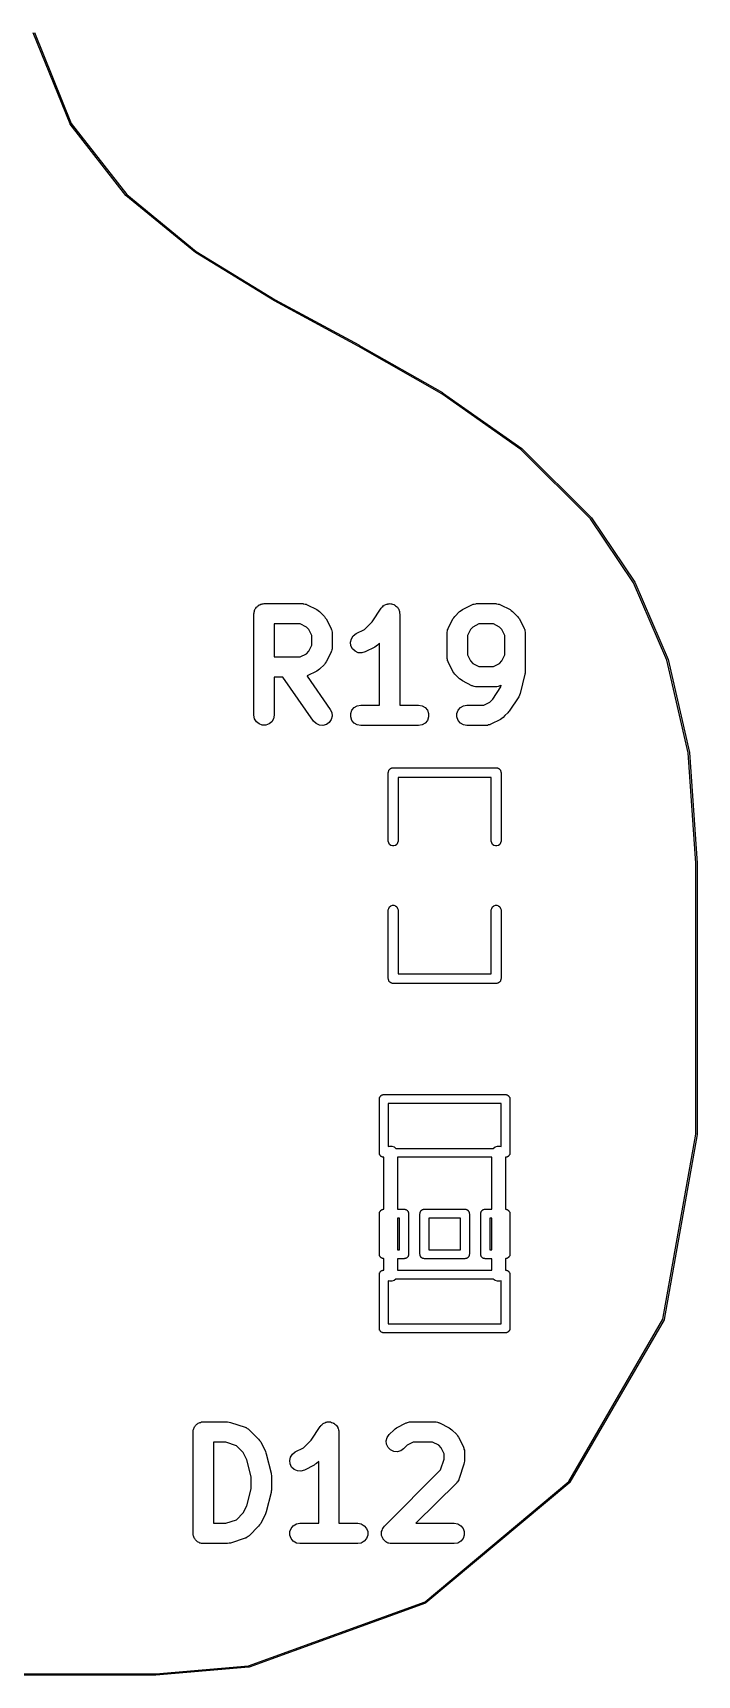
# Model space of a CAD drawing. Extents: x 69.6 to 139.6, y -158 to -61.
# Drawn here: x 127.68 to 132.59, y -158.04 to -145.89 of the extents above; entities that cross this region are included whole.
import ezdxf

# ---------------------------------------------------------------- set-up
doc = ezdxf.new("R2010")
doc.units = 0
doc.header["$MEASUREMENT"] = 0
doc.layers.add('BLACK', color=7, linetype='CONTINUOUS')

msp = doc.modelspace()

# ---------------------------------------------------------------- linework, layer by layer
at = {"layer": 'Black'}
for p, q in [((127.682, -145.894), (127.682, -145.893)), ((127.954, -146.567), (127.682, -145.894)), ((127.682, -145.894), (127.682, -145.894)), ((127.692, -145.891), (127.963, -146.563)), ((127.954, -146.568), (127.954, -146.567)), ((127.955, -146.568), (127.954, -146.568)), ((128.366, -147.095), (127.955, -146.568)), ((127.963, -146.563), (128.373, -147.089)), ((128.366, -147.096), (128.366, -147.095)), ((128.366, -147.095), (128.366, -147.095)), ((128.881, -147.518), (128.366, -147.096)), ((128.373, -147.089), (128.887, -147.51)), ((128.882, -147.518), (128.881, -147.518)), ((129.466, -147.876), (128.882, -147.518)), ((128.882, -147.518), (128.882, -147.518)), ((128.887, -147.51), (129.472, -147.867)), ((129.467, -147.876), (129.466, -147.876)), ((130.086, -148.21), (129.467, -147.876)), ((129.467, -147.876), (129.467, -147.876)), ((129.472, -147.867), (130.091, -148.201)), ((130.705, -148.563), (130.086, -148.21)), ((130.091, -148.201), (130.091, -148.202)), ((130.091, -148.202), (130.091, -148.202)), ((130.091, -148.202), (130.71, -148.554)), ((131.289, -148.974), (130.705, -148.563)), ((130.71, -148.554), (130.71, -148.554)), ((130.71, -148.554), (130.71, -148.555)), ((130.71, -148.555), (131.295, -148.966)), ((131.803, -149.486), (131.289, -148.974)), ((131.295, -148.966), (131.295, -148.967)), ((131.295, -148.967), (131.295, -148.967)), ((131.295, -148.967), (131.811, -149.479)), ((132.122, -149.96), (131.803, -149.486)), ((131.811, -149.479), (131.811, -149.48)), ((131.811, -149.48), (131.811, -149.48)), ((131.811, -149.48), (132.131, -149.955)), ((132.369, -150.531), (132.122, -149.96)), ((132.131, -149.955), (132.131, -149.955)), ((132.131, -149.955), (132.131, -149.956)), ((132.131, -149.956), (132.378, -150.527)), ((129.314, -150.189), (129.315, -150.183)), ((129.314, -150.939), (129.314, -150.189)), ((129.315, -150.176), (129.318, -150.17)), ((129.315, -150.183), (129.315, -150.176)), ((129.318, -150.17), (129.319, -150.164)), ((129.319, -150.164), (129.322, -150.158)), ((129.322, -150.158), (129.324, -150.152)), ((129.324, -150.152), (129.329, -150.147)), ((129.329, -150.147), (129.332, -150.141)), ((129.332, -150.141), (129.337, -150.137)), ((129.337, -150.137), (129.341, -150.132)), ((129.341, -150.132), (129.347, -150.129)), ((129.347, -150.129), (129.352, -150.124)), ((129.352, -150.124), (129.358, -150.122)), ((129.358, -150.122), (129.364, -150.119)), ((129.364, -150.119), (129.37, -150.118)), ((129.37, -150.118), (129.376, -150.115)), ((129.376, -150.115), (129.383, -150.115)), ((129.383, -150.115), (129.389, -150.114)), ((129.389, -150.114), (129.675, -150.114)), ((129.675, -150.114), (129.679, -150.115)), ((129.679, -150.115), (129.684, -150.115)), ((129.684, -150.115), (129.692, -150.117)), ((129.692, -150.117), (129.701, -150.119)), ((129.701, -150.119), (129.704, -150.121)), ((129.704, -150.121), (129.709, -150.122)), ((129.709, -150.122), (129.78, -150.158)), ((129.78, -150.158), (129.79, -150.165)), ((129.79, -150.165), (129.799, -150.172)), ((129.799, -150.172), (129.835, -150.208)), ((129.835, -150.208), (129.842, -150.218)), ((130.188, -150.249), (130.255, -150.148)), ((130.255, -150.148), (130.258, -150.145)), ((130.258, -150.145), (130.26, -150.141)), ((130.26, -150.141), (130.267, -150.135)), ((130.267, -150.135), (130.273, -150.129)), ((130.273, -150.129), (130.277, -150.127)), ((130.277, -150.127), (130.28, -150.124)), ((130.28, -150.124), (130.289, -150.121)), ((130.289, -150.121), (130.297, -150.117)), ((130.297, -150.117), (130.301, -150.117)), ((130.301, -150.117), (130.305, -150.115)), ((130.305, -150.115), (130.314, -150.115)), ((130.314, -150.115), (130.323, -150.114)), ((130.323, -150.114), (130.327, -150.115)), ((130.327, -150.115), (130.331, -150.115)), ((130.331, -150.115), (130.339, -150.118)), ((130.339, -150.118), (130.348, -150.121)), ((130.348, -150.121), (130.351, -150.123)), ((130.351, -150.123), (130.355, -150.124)), ((130.355, -150.124), (130.362, -150.13)), ((130.362, -150.13), (130.37, -150.135)), ((130.37, -150.135), (130.372, -150.138)), ((130.372, -150.138), (130.375, -150.141)), ((130.375, -150.141), (130.38, -150.149)), ((130.38, -150.149), (130.385, -150.156)), ((130.385, -150.156), (130.386, -150.16)), ((130.386, -150.16), (130.388, -150.164)), ((130.388, -150.164), (130.39, -150.172)), ((130.39, -150.172), (130.392, -150.181)), ((130.392, -150.181), (130.392, -150.185)), ((130.392, -150.185), (130.393, -150.189)), ((130.393, -150.189), (130.393, -150.864)), ((130.794, -150.218), (130.801, -150.208)), ((130.801, -150.208), (130.836, -150.172)), ((130.836, -150.172), (130.846, -150.165)), ((130.846, -150.165), (130.856, -150.158)), ((130.856, -150.158), (130.927, -150.122)), ((130.927, -150.122), (130.931, -150.121)), ((130.931, -150.121), (130.935, -150.119)), ((130.935, -150.119), (130.944, -150.117)), ((130.944, -150.117), (130.952, -150.115)), ((130.952, -150.115), (130.956, -150.115)), ((130.956, -150.115), (130.961, -150.114)), ((130.961, -150.114), (131.104, -150.114)), ((131.104, -150.114), (131.108, -150.115)), ((131.108, -150.115), (131.112, -150.115)), ((131.112, -150.115), (131.121, -150.117)), ((131.121, -150.117), (131.129, -150.119)), ((131.129, -150.119), (131.133, -150.121)), ((131.133, -150.121), (131.137, -150.122)), ((131.137, -150.122), (131.209, -150.158)), ((131.209, -150.158), (131.218, -150.165)), ((131.218, -150.165), (131.228, -150.172)), ((131.228, -150.172), (131.264, -150.208)), ((131.264, -150.208), (131.271, -150.218)), ((129.657, -150.264), (129.464, -150.264)), ((129.464, -150.264), (129.464, -150.507)), ((129.702, -150.287), (129.657, -150.264)), ((129.721, -150.305), (129.702, -150.287)), ((129.743, -150.35), (129.721, -150.305)), ((129.842, -150.218), (129.849, -150.227)), ((129.849, -150.227), (129.885, -150.299)), ((129.885, -150.299), (129.886, -150.303)), ((129.886, -150.303), (129.888, -150.306)), ((129.888, -150.306), (129.89, -150.315)), ((129.89, -150.315), (129.892, -150.324)), ((129.892, -150.324), (129.892, -150.328)), ((129.892, -150.328), (129.893, -150.332)), ((129.893, -150.332), (129.893, -150.439)), ((130.049, -150.352), (130.07, -150.336)), ((130.07, -150.336), (130.131, -150.306)), ((130.131, -150.306), (130.188, -150.249)), ((130.743, -150.324), (130.746, -150.315)), ((130.744, -150.328), (130.743, -150.324)), ((130.743, -150.332), (130.744, -150.328)), ((130.743, -150.511), (130.743, -150.332)), ((130.746, -150.315), (130.747, -150.306)), ((130.747, -150.306), (130.75, -150.303)), ((130.75, -150.303), (130.751, -150.299)), ((130.751, -150.299), (130.786, -150.227)), ((130.786, -150.227), (130.794, -150.218)), ((130.915, -150.305), (130.893, -150.35)), ((130.934, -150.287), (130.915, -150.305)), ((130.978, -150.264), (130.934, -150.287)), ((131.086, -150.264), (130.978, -150.264)), ((131.131, -150.287), (131.086, -150.264)), ((131.149, -150.305), (131.131, -150.287)), ((131.171, -150.35), (131.149, -150.305)), ((131.271, -150.218), (131.278, -150.227)), ((131.278, -150.227), (131.314, -150.299)), ((131.314, -150.299), (131.315, -150.303)), ((131.315, -150.303), (131.317, -150.306)), ((131.317, -150.306), (131.318, -150.315)), ((131.318, -150.315), (131.321, -150.324)), ((131.321, -150.324), (131.321, -150.328)), ((131.321, -150.328), (131.321, -150.332)), ((131.321, -150.332), (131.321, -150.618)), ((129.721, -150.466), (129.743, -150.422)), ((129.743, -150.422), (129.743, -150.35)), ((129.89, -150.456), (129.888, -150.465)), ((129.892, -150.448), (129.89, -150.456)), ((129.893, -150.439), (129.892, -150.444)), ((129.892, -150.444), (129.892, -150.448)), ((130.029, -150.399), (130.035, -150.374)), ((130.032, -150.425), (130.029, -150.399)), ((130.043, -150.448), (130.032, -150.425)), ((130.035, -150.374), (130.049, -150.352)), ((130.062, -150.466), (130.043, -150.448)), ((130.209, -150.435), (130.137, -150.471)), ((130.218, -150.428), (130.209, -150.435)), ((130.228, -150.421), (130.218, -150.428)), ((130.243, -150.406), (130.228, -150.421)), ((130.243, -150.864), (130.243, -150.406)), ((130.893, -150.35), (130.893, -150.493)), ((131.171, -150.493), (131.171, -150.35)), ((129.464, -150.507), (129.657, -150.507)), ((129.657, -150.507), (129.702, -150.485)), ((129.702, -150.485), (129.721, -150.466)), ((129.835, -150.564), (129.799, -150.599)), ((129.842, -150.554), (129.835, -150.564)), ((129.849, -150.544), (129.842, -150.554)), ((129.885, -150.473), (129.849, -150.544)), ((129.886, -150.469), (129.885, -150.473)), ((129.888, -150.465), (129.886, -150.469)), ((130.086, -150.477), (130.062, -150.466)), ((130.112, -150.478), (130.086, -150.477)), ((130.137, -150.471), (130.112, -150.478)), ((130.744, -150.515), (130.743, -150.511)), ((130.743, -150.519), (130.744, -150.515)), ((130.746, -150.528), (130.743, -150.519)), ((130.747, -150.536), (130.746, -150.528)), ((130.75, -150.54), (130.747, -150.536)), ((130.751, -150.544), (130.75, -150.54)), ((130.786, -150.616), (130.751, -150.544)), ((130.893, -150.493), (130.915, -150.538)), ((130.915, -150.538), (130.934, -150.556)), ((130.934, -150.556), (130.978, -150.579)), ((130.978, -150.579), (131.086, -150.579)), ((131.086, -150.579), (131.131, -150.556)), ((131.131, -150.556), (131.149, -150.538)), ((131.149, -150.538), (131.171, -150.493)), ((132.527, -151.216), (132.369, -150.531)), ((132.378, -150.527), (132.378, -150.528)), ((132.378, -150.528), (132.378, -150.528)), ((132.378, -150.528), (132.537, -151.214)), ((129.529, -150.657), (129.464, -150.657)), ((129.464, -150.657), (129.464, -150.939)), ((129.756, -150.982), (129.529, -150.657)), ((129.709, -150.649), (129.707, -150.65)), ((129.707, -150.65), (129.879, -150.896)), ((129.78, -150.614), (129.709, -150.649)), ((129.79, -150.606), (129.78, -150.614)), ((129.799, -150.599), (129.79, -150.606)), ((130.794, -150.625), (130.786, -150.616)), ((130.801, -150.635), (130.794, -150.625)), ((130.836, -150.671), (130.801, -150.635)), ((130.846, -150.678), (130.836, -150.671)), ((130.856, -150.685), (130.846, -150.678)), ((130.927, -150.721), (130.856, -150.685)), ((131.319, -150.636), (131.283, -150.779)), ((131.32, -150.627), (131.319, -150.636)), ((131.321, -150.618), (131.32, -150.627)), ((130.931, -150.722), (130.927, -150.721)), ((130.935, -150.724), (130.931, -150.722)), ((130.944, -150.726), (130.935, -150.724)), ((130.952, -150.728), (130.944, -150.726)), ((130.956, -150.728), (130.952, -150.728)), ((130.961, -150.729), (130.956, -150.728)), ((131.104, -150.729), (130.961, -150.729)), ((131.059, -150.842), (131.081, -150.82)), ((131.081, -150.82), (131.141, -150.73)), ((131.108, -150.728), (131.104, -150.729)), ((131.112, -150.728), (131.108, -150.728)), ((131.121, -150.726), (131.112, -150.728)), ((131.129, -150.724), (131.121, -150.726)), ((131.133, -150.722), (131.129, -150.724)), ((131.137, -150.721), (131.133, -150.722)), ((131.144, -150.717), (131.137, -150.721)), ((131.141, -150.73), (131.144, -150.717)), ((131.273, -150.802), (131.202, -150.909)), ((131.278, -150.791), (131.273, -150.802)), ((131.283, -150.779), (131.278, -150.791)), ((129.319, -150.965), (129.314, -150.939)), ((129.464, -150.939), (129.46, -150.965)), ((129.879, -150.896), (129.89, -150.92)), ((129.89, -150.92), (129.893, -150.946)), ((130.03, -150.926), (130.039, -150.902)), ((130.03, -150.952), (130.03, -150.926)), ((130.039, -150.902), (130.055, -150.882)), ((130.055, -150.882), (130.078, -150.869)), ((130.078, -150.869), (130.104, -150.864)), ((130.104, -150.864), (130.243, -150.864)), ((130.393, -150.864), (130.532, -150.864)), ((130.532, -150.864), (130.558, -150.869)), ((130.558, -150.869), (130.58, -150.882)), ((130.58, -150.882), (130.597, -150.902)), ((130.597, -150.902), (130.606, -150.926)), ((130.606, -150.926), (130.606, -150.952)), ((130.815, -150.926), (130.824, -150.902)), ((130.815, -150.952), (130.815, -150.926)), ((130.824, -150.902), (130.841, -150.882)), ((130.841, -150.882), (130.864, -150.869)), ((130.864, -150.869), (130.889, -150.864)), ((130.889, -150.864), (131.014, -150.864)), ((131.014, -150.864), (131.059, -150.842)), ((131.171, -150.942), (131.157, -150.957)), ((131.192, -150.921), (131.171, -150.942)), ((131.197, -150.915), (131.192, -150.921)), ((131.202, -150.909), (131.197, -150.915)), ((129.332, -150.987), (129.319, -150.965)), ((129.352, -151.004), (129.332, -150.987)), ((129.376, -151.013), (129.352, -151.004)), ((129.402, -151.013), (129.376, -151.013)), ((129.427, -151.004), (129.402, -151.013)), ((129.447, -150.987), (129.427, -151.004)), ((129.46, -150.965), (129.447, -150.987)), ((129.775, -151.001), (129.756, -150.982)), ((129.798, -151.012), (129.775, -151.001)), ((129.824, -151.014), (129.798, -151.012)), ((129.85, -151.007), (129.824, -151.014)), ((129.871, -150.992), (129.85, -151.007)), ((129.886, -150.971), (129.871, -150.992)), ((129.893, -150.946), (129.886, -150.971)), ((130.039, -150.977), (130.03, -150.952)), ((130.055, -150.997), (130.039, -150.977)), ((130.078, -151.01), (130.055, -150.997)), ((130.104, -151.014), (130.078, -151.01)), ((130.532, -151.014), (130.104, -151.014)), ((130.558, -151.01), (130.532, -151.014)), ((130.58, -150.997), (130.558, -151.01)), ((130.597, -150.977), (130.58, -150.997)), ((130.606, -150.952), (130.597, -150.977)), ((130.824, -150.977), (130.815, -150.952)), ((130.841, -150.997), (130.824, -150.977)), ((130.864, -151.01), (130.841, -150.997)), ((130.889, -151.014), (130.864, -151.01)), ((131.032, -151.014), (130.889, -151.014)), ((131.036, -151.014), (131.032, -151.014)), ((131.041, -151.014), (131.036, -151.014)), ((131.049, -151.011), (131.041, -151.014)), ((131.058, -151.01), (131.049, -151.011)), ((131.062, -151.008), (131.058, -151.01)), ((131.066, -151.006), (131.062, -151.008)), ((131.137, -150.971), (131.066, -151.006)), ((131.147, -150.964), (131.137, -150.971)), ((131.157, -150.957), (131.147, -150.964)), ((132.583, -152.032), (132.527, -151.216)), ((132.537, -151.214), (132.537, -151.214)), ((132.537, -151.214), (132.537, -151.214)), ((132.537, -151.214), (132.593, -152.032)), ((130.308, -151.363), (130.309, -151.36)), ((130.308, -151.871), (130.308, -151.363)), ((130.309, -151.357), (130.31, -151.354)), ((130.309, -151.36), (130.309, -151.357)), ((130.31, -151.354), (130.311, -151.351)), ((130.311, -151.351), (130.312, -151.348)), ((130.312, -151.348), (130.313, -151.345)), ((130.313, -151.345), (130.315, -151.343)), ((130.315, -151.343), (130.317, -151.34)), ((130.317, -151.34), (130.319, -151.338)), ((130.319, -151.338), (130.321, -151.336)), ((130.321, -151.336), (130.324, -151.334)), ((130.324, -151.334), (130.326, -151.332)), ((130.326, -151.332), (130.329, -151.331)), ((130.329, -151.331), (130.332, -151.33)), ((130.332, -151.33), (130.335, -151.329)), ((130.335, -151.329), (130.338, -151.328)), ((130.338, -151.328), (130.341, -151.328)), ((130.341, -151.328), (130.344, -151.327)), ((130.344, -151.327), (131.106, -151.327)), ((131.07, -151.399), (130.38, -151.399)), ((130.38, -151.399), (130.38, -151.871)), ((131.07, -151.871), (131.07, -151.399)), ((131.106, -151.327), (131.109, -151.328)), ((131.109, -151.328), (131.112, -151.328)), ((131.112, -151.328), (131.115, -151.329)), ((131.115, -151.329), (131.118, -151.33)), ((131.118, -151.33), (131.121, -151.331)), ((131.121, -151.331), (131.124, -151.332)), ((131.124, -151.332), (131.126, -151.334)), ((131.126, -151.334), (131.129, -151.336)), ((131.129, -151.336), (131.131, -151.338)), ((131.131, -151.338), (131.133, -151.34)), ((131.133, -151.34), (131.135, -151.343)), ((131.135, -151.343), (131.137, -151.345)), ((131.137, -151.345), (131.138, -151.348)), ((131.138, -151.348), (131.139, -151.351)), ((131.139, -151.351), (131.14, -151.354)), ((131.14, -151.354), (131.141, -151.357)), ((131.141, -151.357), (131.141, -151.36)), ((131.141, -151.36), (131.142, -151.363)), ((131.142, -151.363), (131.142, -151.871)), ((130.311, -151.883), (130.308, -151.871)), ((130.317, -151.894), (130.311, -151.883)), ((130.326, -151.902), (130.317, -151.894)), ((130.338, -151.906), (130.326, -151.902)), ((130.35, -151.906), (130.338, -151.906)), ((130.362, -151.902), (130.35, -151.906)), ((130.371, -151.894), (130.362, -151.902)), ((130.377, -151.883), (130.371, -151.894)), ((130.38, -151.871), (130.377, -151.883)), ((131.073, -151.883), (131.07, -151.871)), ((131.079, -151.894), (131.073, -151.883)), ((131.088, -151.902), (131.079, -151.894)), ((131.1, -151.906), (131.088, -151.902)), ((131.112, -151.906), (131.1, -151.906)), ((131.124, -151.902), (131.112, -151.906)), ((131.133, -151.894), (131.124, -151.902)), ((131.139, -151.883), (131.133, -151.894)), ((131.142, -151.871), (131.139, -151.883)), ((132.583, -154.032), (132.583, -152.032)), ((132.593, -152.032), (132.593, -152.032)), ((132.593, -152.032), (132.593, -152.032)), ((132.593, -152.032), (132.593, -154.032)), ((130.308, -152.379), (130.311, -152.367)), ((130.308, -152.887), (130.308, -152.379)), ((130.311, -152.367), (130.317, -152.356)), ((130.317, -152.356), (130.326, -152.348)), ((130.326, -152.348), (130.338, -152.344)), ((130.338, -152.344), (130.35, -152.344)), ((130.35, -152.344), (130.362, -152.348)), ((130.362, -152.348), (130.371, -152.356)), ((130.371, -152.356), (130.377, -152.367)), ((130.377, -152.367), (130.38, -152.379)), ((130.38, -152.379), (130.38, -152.851)), ((131.07, -152.379), (131.073, -152.367)), ((131.07, -152.851), (131.07, -152.379)), ((131.073, -152.367), (131.079, -152.356)), ((131.079, -152.356), (131.088, -152.348)), ((131.088, -152.348), (131.1, -152.344)), ((131.1, -152.344), (131.112, -152.344)), ((131.112, -152.344), (131.124, -152.348)), ((131.124, -152.348), (131.133, -152.356)), ((131.133, -152.356), (131.139, -152.367)), ((131.139, -152.367), (131.142, -152.379)), ((131.142, -152.379), (131.142, -152.887)), ((130.38, -152.851), (131.07, -152.851)), ((130.309, -152.89), (130.308, -152.887)), ((130.309, -152.893), (130.309, -152.89)), ((130.31, -152.896), (130.309, -152.893)), ((130.311, -152.899), (130.31, -152.896)), ((130.312, -152.902), (130.311, -152.899)), ((130.313, -152.905), (130.312, -152.902)), ((130.315, -152.907), (130.313, -152.905)), ((130.317, -152.91), (130.315, -152.907)), ((130.319, -152.912), (130.317, -152.91)), ((130.321, -152.914), (130.319, -152.912)), ((130.324, -152.916), (130.321, -152.914)), ((130.326, -152.918), (130.324, -152.916)), ((130.329, -152.919), (130.326, -152.918)), ((130.332, -152.92), (130.329, -152.919)), ((130.335, -152.921), (130.332, -152.92)), ((130.338, -152.922), (130.335, -152.921)), ((130.341, -152.922), (130.338, -152.922)), ((130.344, -152.923), (130.341, -152.922)), ((131.106, -152.923), (130.344, -152.923)), ((131.109, -152.922), (131.106, -152.923)), ((131.112, -152.922), (131.109, -152.922)), ((131.115, -152.921), (131.112, -152.922)), ((131.118, -152.92), (131.115, -152.921)), ((131.121, -152.919), (131.118, -152.92)), ((131.124, -152.918), (131.121, -152.919)), ((131.126, -152.916), (131.124, -152.918)), ((131.129, -152.914), (131.126, -152.916)), ((131.131, -152.912), (131.129, -152.914)), ((131.133, -152.91), (131.131, -152.912)), ((131.135, -152.907), (131.133, -152.91)), ((131.137, -152.905), (131.135, -152.907)), ((131.138, -152.902), (131.137, -152.905)), ((131.139, -152.899), (131.138, -152.902)), ((131.14, -152.896), (131.139, -152.899)), ((131.141, -152.893), (131.14, -152.896)), ((131.142, -152.887), (131.141, -152.89)), ((131.141, -152.89), (131.141, -152.893)), ((130.242, -153.777), (130.243, -153.774)), ((130.242, -154.175), (130.242, -153.777)), ((130.243, -153.771), (130.244, -153.768)), ((130.243, -153.774), (130.243, -153.771)), ((130.244, -153.765), (130.246, -153.763)), ((130.244, -153.768), (130.244, -153.765)), ((130.246, -153.763), (130.247, -153.76)), ((130.247, -153.76), (130.249, -153.758)), ((130.249, -153.758), (130.25, -153.755)), ((130.25, -153.755), (130.252, -153.754)), ((130.252, -153.754), (130.254, -153.751)), ((130.254, -153.751), (130.257, -153.75)), ((130.257, -153.75), (130.259, -153.748)), ((130.259, -153.748), (130.262, -153.747)), ((130.262, -153.747), (130.264, -153.746)), ((130.264, -153.746), (130.267, -153.745)), ((130.267, -153.745), (130.27, -153.744)), ((130.27, -153.744), (130.273, -153.744)), ((130.273, -153.744), (130.275, -153.744)), ((130.275, -153.744), (131.175, -153.744)), ((131.142, -153.81), (130.308, -153.81)), ((130.308, -153.81), (130.308, -154.129)), ((131.142, -154.129), (131.142, -153.81)), ((131.175, -153.744), (131.177, -153.744)), ((131.177, -153.744), (131.18, -153.744)), ((131.18, -153.744), (131.183, -153.745)), ((131.183, -153.745), (131.186, -153.746)), ((131.186, -153.746), (131.188, -153.747)), ((131.188, -153.747), (131.191, -153.748)), ((131.191, -153.748), (131.193, -153.75)), ((131.193, -153.75), (131.196, -153.751)), ((131.196, -153.751), (131.198, -153.754)), ((131.198, -153.754), (131.2, -153.755)), ((131.2, -153.755), (131.201, -153.758)), ((131.201, -153.758), (131.203, -153.76)), ((131.203, -153.76), (131.204, -153.763)), ((131.204, -153.763), (131.206, -153.765)), ((131.206, -153.765), (131.206, -153.768)), ((131.206, -153.768), (131.207, -153.771)), ((131.207, -153.771), (131.207, -153.774)), ((131.207, -153.774), (131.208, -153.777)), ((131.208, -153.777), (131.208, -154.175)), ((132.34, -155.405), (132.583, -154.038)), ((132.593, -154.04), (132.35, -155.408)), ((132.584, -154.034), (132.583, -154.032)), ((132.583, -154.038), (132.584, -154.036)), ((132.584, -154.035), (132.584, -154.034)), ((132.585, -154.036), (132.584, -154.035)), ((132.584, -154.036), (132.585, -154.036)), ((132.593, -154.034), (132.592, -154.035)), ((132.592, -154.035), (132.592, -154.036)), ((132.592, -154.036), (132.593, -154.037)), ((132.593, -154.032), (132.593, -154.034)), ((132.593, -154.037), (132.593, -154.038)), ((132.593, -154.038), (132.593, -154.04)), ((130.243, -154.178), (130.242, -154.175)), ((130.243, -154.181), (130.243, -154.178)), ((130.244, -154.184), (130.243, -154.181)), ((130.244, -154.187), (130.244, -154.184)), ((130.246, -154.189), (130.244, -154.187)), ((130.247, -154.192), (130.246, -154.189)), ((130.249, -154.194), (130.247, -154.192)), ((130.25, -154.197), (130.249, -154.194)), ((130.252, -154.199), (130.25, -154.197)), ((130.254, -154.201), (130.252, -154.199)), ((130.257, -154.202), (130.254, -154.201)), ((130.259, -154.204), (130.257, -154.202)), ((130.262, -154.205), (130.259, -154.204)), ((130.264, -154.206), (130.262, -154.205)), ((130.267, -154.207), (130.264, -154.206)), ((130.27, -154.208), (130.267, -154.207)), ((130.273, -154.208), (130.27, -154.208)), ((130.275, -154.208), (130.273, -154.208)), ((130.275, -154.592), (130.275, -154.208)), ((130.308, -154.129), (130.317, -154.125)), ((130.317, -154.125), (130.335, -154.125)), ((130.335, -154.125), (130.352, -154.131)), ((130.352, -154.131), (130.365, -154.142)), ((130.365, -154.142), (131.085, -154.142)), ((131.073, -154.208), (130.377, -154.208)), ((130.377, -154.208), (130.377, -154.592)), ((131.073, -154.592), (131.073, -154.208)), ((131.085, -154.142), (131.098, -154.131)), ((131.098, -154.131), (131.115, -154.125)), ((131.115, -154.125), (131.133, -154.125)), ((131.133, -154.125), (131.142, -154.129)), ((131.177, -154.208), (131.175, -154.208)), ((131.175, -154.208), (131.175, -154.592)), ((131.18, -154.208), (131.177, -154.208)), ((131.183, -154.207), (131.18, -154.208)), ((131.186, -154.206), (131.183, -154.207)), ((131.188, -154.205), (131.186, -154.206)), ((131.191, -154.204), (131.188, -154.205)), ((131.193, -154.202), (131.191, -154.204)), ((131.196, -154.201), (131.193, -154.202)), ((131.198, -154.199), (131.196, -154.201)), ((131.2, -154.197), (131.198, -154.199)), ((131.201, -154.194), (131.2, -154.197)), ((131.203, -154.192), (131.201, -154.194)), ((131.204, -154.189), (131.203, -154.192)), ((131.206, -154.187), (131.204, -154.189)), ((131.207, -154.181), (131.206, -154.184)), ((131.206, -154.184), (131.206, -154.187)), ((131.208, -154.175), (131.207, -154.178)), ((131.207, -154.178), (131.207, -154.181)), ((130.242, -154.625), (130.243, -154.622)), ((130.242, -154.925), (130.242, -154.625)), ((130.243, -154.619), (130.244, -154.617)), ((130.243, -154.622), (130.243, -154.619)), ((130.244, -154.614), (130.246, -154.611)), ((130.244, -154.617), (130.244, -154.614)), ((130.246, -154.611), (130.247, -154.608)), ((130.247, -154.608), (130.249, -154.606)), ((130.249, -154.606), (130.25, -154.604)), ((130.25, -154.604), (130.252, -154.602)), ((130.252, -154.602), (130.254, -154.6)), ((130.254, -154.6), (130.257, -154.598)), ((130.257, -154.598), (130.259, -154.596)), ((130.259, -154.596), (130.262, -154.595)), ((130.262, -154.595), (130.264, -154.594)), ((130.264, -154.594), (130.267, -154.593)), ((130.267, -154.593), (130.27, -154.592)), ((130.27, -154.592), (130.273, -154.592)), ((130.273, -154.592), (130.275, -154.592)), ((130.377, -154.592), (130.425, -154.592)), ((130.392, -154.658), (130.377, -154.658)), ((130.377, -154.658), (130.377, -154.892)), ((130.392, -154.892), (130.392, -154.658)), ((130.425, -154.592), (130.428, -154.592)), ((130.428, -154.592), (130.431, -154.592)), ((130.431, -154.592), (130.434, -154.593)), ((130.434, -154.593), (130.437, -154.594)), ((130.437, -154.594), (130.439, -154.595)), ((130.439, -154.595), (130.442, -154.596)), ((130.442, -154.596), (130.444, -154.598)), ((130.444, -154.598), (130.447, -154.6)), ((130.447, -154.6), (130.448, -154.602)), ((130.448, -154.602), (130.451, -154.604)), ((130.451, -154.604), (130.452, -154.606)), ((130.452, -154.606), (130.454, -154.608)), ((130.454, -154.608), (130.455, -154.611)), ((130.455, -154.611), (130.456, -154.614)), ((130.456, -154.614), (130.457, -154.617)), ((130.457, -154.617), (130.458, -154.619)), ((130.458, -154.619), (130.458, -154.622)), ((130.458, -154.622), (130.458, -154.625)), ((130.458, -154.625), (130.458, -154.925)), ((130.542, -154.625), (130.543, -154.622)), ((130.542, -154.925), (130.542, -154.625)), ((130.543, -154.619), (130.544, -154.617)), ((130.543, -154.622), (130.543, -154.619)), ((130.544, -154.614), (130.546, -154.611)), ((130.544, -154.617), (130.544, -154.614)), ((130.546, -154.611), (130.547, -154.608)), ((130.547, -154.608), (130.548, -154.606)), ((130.548, -154.606), (130.55, -154.604)), ((130.55, -154.604), (130.552, -154.602)), ((130.552, -154.602), (130.554, -154.6)), ((130.554, -154.6), (130.556, -154.598)), ((130.556, -154.598), (130.559, -154.596)), ((130.559, -154.596), (130.561, -154.595)), ((130.561, -154.595), (130.564, -154.594)), ((130.564, -154.594), (130.567, -154.593)), ((130.567, -154.593), (130.569, -154.592)), ((130.569, -154.592), (130.572, -154.592)), ((130.572, -154.592), (130.575, -154.592)), ((130.575, -154.592), (130.875, -154.592)), ((130.842, -154.658), (130.608, -154.658)), ((130.608, -154.658), (130.608, -154.892)), ((130.842, -154.892), (130.842, -154.658)), ((130.875, -154.592), (130.878, -154.592)), ((130.878, -154.592), (130.881, -154.592)), ((130.881, -154.592), (130.883, -154.593)), ((130.883, -154.593), (130.886, -154.594)), ((130.886, -154.594), (130.889, -154.595)), ((130.889, -154.595), (130.891, -154.596)), ((130.891, -154.596), (130.894, -154.598)), ((130.894, -154.598), (130.896, -154.6)), ((130.896, -154.6), (130.898, -154.602)), ((130.898, -154.602), (130.9, -154.604)), ((130.9, -154.604), (130.902, -154.606)), ((130.902, -154.606), (130.903, -154.608)), ((130.903, -154.608), (130.904, -154.611)), ((130.904, -154.611), (130.906, -154.614)), ((130.906, -154.614), (130.906, -154.617)), ((130.906, -154.617), (130.907, -154.619)), ((130.907, -154.619), (130.907, -154.622)), ((130.907, -154.622), (130.908, -154.625)), ((130.908, -154.625), (130.908, -154.925)), ((130.992, -154.619), (130.993, -154.617)), ((130.992, -154.622), (130.992, -154.619)), ((130.992, -154.625), (130.992, -154.622)), ((130.992, -154.925), (130.992, -154.625)), ((130.993, -154.617), (130.994, -154.614)), ((130.994, -154.614), (130.995, -154.611)), ((130.995, -154.611), (130.996, -154.608)), ((130.996, -154.608), (130.998, -154.606)), ((130.998, -154.606), (130.999, -154.604)), ((130.999, -154.604), (131.002, -154.602)), ((131.002, -154.602), (131.003, -154.6)), ((131.003, -154.6), (131.006, -154.598)), ((131.006, -154.598), (131.008, -154.596)), ((131.008, -154.596), (131.011, -154.595)), ((131.011, -154.595), (131.013, -154.594)), ((131.013, -154.594), (131.016, -154.593)), ((131.016, -154.593), (131.019, -154.592)), ((131.019, -154.592), (131.022, -154.592)), ((131.022, -154.592), (131.025, -154.592)), ((131.025, -154.592), (131.073, -154.592)), ((131.073, -154.658), (131.058, -154.658)), ((131.058, -154.658), (131.058, -154.892)), ((131.073, -154.892), (131.073, -154.658)), ((131.175, -154.592), (131.177, -154.592)), ((131.177, -154.592), (131.18, -154.592)), ((131.18, -154.592), (131.183, -154.593)), ((131.183, -154.593), (131.186, -154.594)), ((131.186, -154.594), (131.188, -154.595)), ((131.188, -154.595), (131.191, -154.596)), ((131.191, -154.596), (131.193, -154.598)), ((131.193, -154.598), (131.196, -154.6)), ((131.196, -154.6), (131.198, -154.602)), ((131.198, -154.602), (131.2, -154.604)), ((131.2, -154.604), (131.201, -154.606)), ((131.201, -154.606), (131.203, -154.608)), ((131.203, -154.608), (131.204, -154.611)), ((131.204, -154.611), (131.206, -154.614)), ((131.206, -154.614), (131.206, -154.617)), ((131.206, -154.617), (131.207, -154.619)), ((131.207, -154.619), (131.207, -154.622)), ((131.207, -154.622), (131.208, -154.625)), ((131.208, -154.625), (131.208, -154.925)), ((130.243, -154.928), (130.242, -154.925)), ((130.243, -154.93), (130.243, -154.928)), ((130.244, -154.933), (130.243, -154.93)), ((130.244, -154.936), (130.244, -154.933)), ((130.246, -154.939), (130.244, -154.936)), ((130.247, -154.941), (130.246, -154.939)), ((130.249, -154.943), (130.247, -154.941)), ((130.25, -154.946), (130.249, -154.943)), ((130.252, -154.948), (130.25, -154.946)), ((130.254, -154.95), (130.252, -154.948)), ((130.257, -154.951), (130.254, -154.95)), ((130.259, -154.953), (130.257, -154.951)), ((130.377, -154.892), (130.392, -154.892)), ((130.444, -154.951), (130.442, -154.953)), ((130.447, -154.95), (130.444, -154.951)), ((130.448, -154.948), (130.447, -154.95)), ((130.451, -154.946), (130.448, -154.948)), ((130.452, -154.943), (130.451, -154.946)), ((130.454, -154.941), (130.452, -154.943)), ((130.455, -154.939), (130.454, -154.941)), ((130.456, -154.936), (130.455, -154.939)), ((130.457, -154.933), (130.456, -154.936)), ((130.458, -154.93), (130.457, -154.933)), ((130.458, -154.925), (130.458, -154.928)), ((130.458, -154.928), (130.458, -154.93)), ((130.543, -154.928), (130.542, -154.925)), ((130.543, -154.93), (130.543, -154.928)), ((130.544, -154.933), (130.543, -154.93)), ((130.544, -154.936), (130.544, -154.933)), ((130.546, -154.939), (130.544, -154.936)), ((130.547, -154.941), (130.546, -154.939)), ((130.548, -154.943), (130.547, -154.941)), ((130.55, -154.946), (130.548, -154.943)), ((130.552, -154.948), (130.55, -154.946)), ((130.554, -154.95), (130.552, -154.948)), ((130.556, -154.951), (130.554, -154.95)), ((130.559, -154.953), (130.556, -154.951)), ((130.608, -154.892), (130.842, -154.892)), ((130.894, -154.951), (130.891, -154.953)), ((130.896, -154.95), (130.894, -154.951)), ((130.898, -154.948), (130.896, -154.95)), ((130.9, -154.946), (130.898, -154.948)), ((130.902, -154.943), (130.9, -154.946)), ((130.903, -154.941), (130.902, -154.943)), ((130.904, -154.939), (130.903, -154.941)), ((130.906, -154.936), (130.904, -154.939)), ((130.907, -154.93), (130.906, -154.933)), ((130.906, -154.933), (130.906, -154.936)), ((130.908, -154.925), (130.907, -154.928)), ((130.907, -154.928), (130.907, -154.93)), ((130.992, -154.928), (130.992, -154.925)), ((130.992, -154.93), (130.992, -154.928)), ((130.993, -154.933), (130.992, -154.93)), ((130.994, -154.936), (130.993, -154.933)), ((130.995, -154.939), (130.994, -154.936)), ((130.996, -154.941), (130.995, -154.939)), ((130.998, -154.943), (130.996, -154.941)), ((130.999, -154.946), (130.998, -154.943)), ((131.002, -154.948), (130.999, -154.946)), ((131.003, -154.95), (131.002, -154.948)), ((131.006, -154.951), (131.003, -154.95)), ((131.008, -154.953), (131.006, -154.951)), ((131.058, -154.892), (131.073, -154.892)), ((131.193, -154.951), (131.191, -154.953)), ((131.196, -154.95), (131.193, -154.951)), ((131.198, -154.948), (131.196, -154.95)), ((131.2, -154.946), (131.198, -154.948)), ((131.201, -154.943), (131.2, -154.946)), ((131.203, -154.941), (131.201, -154.943)), ((131.204, -154.939), (131.203, -154.941)), ((131.206, -154.936), (131.204, -154.939)), ((131.207, -154.93), (131.206, -154.933)), ((131.206, -154.933), (131.206, -154.936)), ((131.208, -154.925), (131.207, -154.928)), ((131.207, -154.928), (131.207, -154.93)), ((130.242, -155.075), (130.243, -155.072)), ((130.243, -155.069), (130.244, -155.066)), ((130.243, -155.072), (130.243, -155.069)), ((130.244, -155.063), (130.246, -155.061)), ((130.244, -155.066), (130.244, -155.063)), ((130.246, -155.061), (130.247, -155.058)), ((130.247, -155.058), (130.249, -155.056)), ((130.249, -155.056), (130.25, -155.053)), ((130.25, -155.053), (130.252, -155.051)), ((130.252, -155.051), (130.254, -155.049)), ((130.254, -155.049), (130.257, -155.048)), ((130.257, -155.048), (130.259, -155.046)), ((130.262, -154.954), (130.259, -154.953)), ((130.259, -155.046), (130.262, -155.045)), ((130.264, -154.956), (130.262, -154.954)), ((130.262, -155.045), (130.264, -155.044)), ((130.267, -154.956), (130.264, -154.956)), ((130.264, -155.044), (130.267, -155.043)), ((130.27, -154.957), (130.267, -154.956)), ((130.267, -155.043), (130.27, -155.042)), ((130.273, -154.957), (130.27, -154.957)), ((130.27, -155.042), (130.273, -155.042)), ((130.275, -154.958), (130.273, -154.957)), ((130.273, -155.042), (130.275, -155.042)), ((130.275, -155.042), (130.275, -154.958)), ((130.425, -154.958), (130.377, -154.958)), ((130.377, -154.958), (130.377, -155.042)), ((130.377, -155.042), (131.073, -155.042)), ((130.428, -154.957), (130.425, -154.958)), ((130.431, -154.957), (130.428, -154.957)), ((130.434, -154.956), (130.431, -154.957)), ((130.437, -154.956), (130.434, -154.956)), ((130.439, -154.954), (130.437, -154.956)), ((130.442, -154.953), (130.439, -154.954)), ((130.561, -154.954), (130.559, -154.953)), ((130.564, -154.956), (130.561, -154.954)), ((130.567, -154.956), (130.564, -154.956)), ((130.569, -154.957), (130.567, -154.956)), ((130.572, -154.957), (130.569, -154.957)), ((130.575, -154.958), (130.572, -154.957)), ((130.875, -154.958), (130.575, -154.958)), ((130.878, -154.957), (130.875, -154.958)), ((130.881, -154.957), (130.878, -154.957)), ((130.883, -154.956), (130.881, -154.957)), ((130.886, -154.956), (130.883, -154.956)), ((130.889, -154.954), (130.886, -154.956)), ((130.891, -154.953), (130.889, -154.954)), ((131.011, -154.954), (131.008, -154.953)), ((131.013, -154.956), (131.011, -154.954)), ((131.016, -154.956), (131.013, -154.956)), ((131.019, -154.957), (131.016, -154.956)), ((131.022, -154.957), (131.019, -154.957)), ((131.025, -154.958), (131.022, -154.957)), ((131.073, -154.958), (131.025, -154.958)), ((131.073, -155.042), (131.073, -154.958)), ((131.177, -154.957), (131.175, -154.958)), ((131.175, -154.958), (131.175, -155.042)), ((131.175, -155.042), (131.177, -155.042)), ((131.18, -154.957), (131.177, -154.957)), ((131.177, -155.042), (131.18, -155.042)), ((131.183, -154.956), (131.18, -154.957)), ((131.18, -155.042), (131.183, -155.043)), ((131.186, -154.956), (131.183, -154.956)), ((131.183, -155.043), (131.186, -155.044)), ((131.188, -154.954), (131.186, -154.956)), ((131.186, -155.044), (131.188, -155.045)), ((131.191, -154.953), (131.188, -154.954)), ((131.188, -155.045), (131.191, -155.046)), ((131.191, -155.046), (131.193, -155.048)), ((131.193, -155.048), (131.196, -155.049)), ((131.196, -155.049), (131.198, -155.051)), ((131.198, -155.051), (131.2, -155.053)), ((131.2, -155.053), (131.201, -155.056)), ((131.201, -155.056), (131.203, -155.058)), ((131.203, -155.058), (131.204, -155.061)), ((131.204, -155.061), (131.206, -155.063)), ((131.206, -155.063), (131.206, -155.066)), ((131.206, -155.066), (131.207, -155.069)), ((131.207, -155.069), (131.207, -155.072)), ((131.207, -155.072), (131.208, -155.075)), ((130.242, -155.473), (130.242, -155.075)), ((130.317, -155.125), (130.308, -155.121)), ((130.308, -155.121), (130.308, -155.44)), ((130.335, -155.125), (130.317, -155.125)), ((130.352, -155.119), (130.335, -155.125)), ((130.365, -155.108), (130.352, -155.119)), ((131.085, -155.108), (130.365, -155.108)), ((131.098, -155.119), (131.085, -155.108)), ((131.115, -155.125), (131.098, -155.119)), ((131.133, -155.125), (131.115, -155.125)), ((131.142, -155.121), (131.133, -155.125)), ((131.142, -155.44), (131.142, -155.121)), ((131.208, -155.075), (131.208, -155.473)), ((131.644, -156.605), (132.34, -155.405)), ((132.349, -155.409), (131.652, -156.611)), ((132.35, -155.408), (132.349, -155.408)), ((132.349, -155.408), (132.349, -155.409)), ((132.35, -155.408), (132.35, -155.408)), ((130.243, -155.476), (130.242, -155.473)), ((130.243, -155.479), (130.243, -155.476)), ((130.244, -155.482), (130.243, -155.479)), ((130.244, -155.485), (130.244, -155.482)), ((130.246, -155.487), (130.244, -155.485)), ((130.247, -155.49), (130.246, -155.487)), ((130.249, -155.492), (130.247, -155.49)), ((130.25, -155.495), (130.249, -155.492)), ((130.252, -155.496), (130.25, -155.495)), ((130.254, -155.499), (130.252, -155.496)), ((130.257, -155.5), (130.254, -155.499)), ((130.259, -155.502), (130.257, -155.5)), ((130.262, -155.503), (130.259, -155.502)), ((130.264, -155.504), (130.262, -155.503)), ((130.267, -155.505), (130.264, -155.504)), ((130.27, -155.506), (130.267, -155.505)), ((130.273, -155.506), (130.27, -155.506)), ((130.275, -155.506), (130.273, -155.506)), ((131.175, -155.506), (130.275, -155.506)), ((130.308, -155.44), (131.142, -155.44)), ((131.177, -155.506), (131.175, -155.506)), ((131.18, -155.506), (131.177, -155.506)), ((131.183, -155.505), (131.18, -155.506)), ((131.186, -155.504), (131.183, -155.505)), ((131.188, -155.503), (131.186, -155.504)), ((131.191, -155.502), (131.188, -155.503)), ((131.193, -155.5), (131.191, -155.502)), ((131.196, -155.499), (131.193, -155.5)), ((131.198, -155.496), (131.196, -155.499)), ((131.2, -155.495), (131.198, -155.496)), ((131.201, -155.492), (131.2, -155.495)), ((131.203, -155.49), (131.201, -155.492)), ((131.204, -155.487), (131.203, -155.49)), ((131.206, -155.485), (131.204, -155.487)), ((131.207, -155.479), (131.206, -155.482)), ((131.206, -155.482), (131.206, -155.485)), ((131.208, -155.473), (131.207, -155.476)), ((131.207, -155.476), (131.207, -155.479)), ((128.92, -156.168), (128.926, -156.165)), ((128.926, -156.165), (128.933, -156.165)), ((128.933, -156.165), (128.939, -156.164)), ((128.939, -156.164), (129.118, -156.164)), ((129.118, -156.164), (129.13, -156.166)), ((129.851, -156.167), (129.855, -156.165)), ((129.855, -156.165), (129.864, -156.165)), ((129.864, -156.165), (129.873, -156.164)), ((129.873, -156.164), (129.877, -156.165)), ((129.877, -156.165), (129.881, -156.165)), ((129.881, -156.165), (129.889, -156.168)), ((130.458, -156.167), (130.466, -156.165)), ((130.466, -156.165), (130.471, -156.165)), ((130.471, -156.165), (130.475, -156.164)), ((130.475, -156.164), (130.654, -156.164)), ((130.654, -156.164), (130.658, -156.165)), ((130.658, -156.165), (130.662, -156.165)), ((130.662, -156.165), (130.671, -156.167)), ((128.864, -156.239), (128.865, -156.233)), ((128.864, -156.989), (128.864, -156.239)), ((128.865, -156.226), (128.868, -156.22)), ((128.865, -156.233), (128.865, -156.226)), ((128.868, -156.22), (128.869, -156.214)), ((128.869, -156.214), (128.872, -156.208)), ((128.872, -156.208), (128.874, -156.202)), ((128.874, -156.202), (128.879, -156.197)), ((128.879, -156.197), (128.882, -156.191)), ((128.882, -156.191), (128.887, -156.187)), ((128.887, -156.187), (128.891, -156.182)), ((128.891, -156.182), (128.897, -156.179)), ((128.897, -156.179), (128.902, -156.174)), ((128.902, -156.174), (128.908, -156.172)), ((128.908, -156.172), (128.914, -156.169)), ((128.914, -156.169), (128.92, -156.168)), ((129.13, -156.166), (129.142, -156.168)), ((129.142, -156.168), (129.249, -156.204)), ((129.249, -156.204), (129.253, -156.206)), ((129.253, -156.206), (129.257, -156.207)), ((129.257, -156.207), (129.264, -156.212)), ((129.264, -156.212), (129.272, -156.216)), ((129.272, -156.216), (129.274, -156.219)), ((129.274, -156.219), (129.278, -156.222)), ((129.278, -156.222), (129.349, -156.293)), ((129.738, -156.299), (129.805, -156.198)), ((129.805, -156.198), (129.808, -156.195)), ((129.808, -156.195), (129.81, -156.191)), ((129.81, -156.191), (129.817, -156.185)), ((129.817, -156.185), (129.823, -156.179)), ((129.823, -156.179), (129.827, -156.177)), ((129.827, -156.177), (129.83, -156.174)), ((129.83, -156.174), (129.839, -156.171)), ((129.839, -156.171), (129.847, -156.167)), ((129.847, -156.167), (129.851, -156.167)), ((129.889, -156.168), (129.898, -156.171)), ((129.898, -156.171), (129.901, -156.173)), ((129.901, -156.173), (129.905, -156.174)), ((129.905, -156.174), (129.912, -156.18)), ((129.912, -156.18), (129.92, -156.185)), ((129.92, -156.185), (129.922, -156.188)), ((129.922, -156.188), (129.925, -156.191)), ((129.925, -156.191), (129.93, -156.199)), ((129.93, -156.199), (129.935, -156.206)), ((129.935, -156.206), (129.936, -156.21)), ((129.936, -156.21), (129.938, -156.214)), ((129.938, -156.214), (129.94, -156.222)), ((129.94, -156.222), (129.942, -156.231)), ((129.942, -156.231), (129.942, -156.235)), ((129.942, -156.235), (129.943, -156.239)), ((129.943, -156.239), (129.943, -156.914)), ((130.293, -156.304), (130.3, -156.279)), ((130.3, -156.279), (130.315, -156.258)), ((130.315, -156.258), (130.351, -156.222)), ((130.351, -156.222), (130.36, -156.215)), ((130.36, -156.215), (130.37, -156.208)), ((130.37, -156.208), (130.441, -156.172)), ((130.441, -156.172), (130.446, -156.171)), ((130.446, -156.171), (130.449, -156.169)), ((130.449, -156.169), (130.458, -156.167)), ((130.671, -156.167), (130.679, -156.169)), ((130.679, -156.169), (130.683, -156.171)), ((130.683, -156.171), (130.687, -156.172)), ((130.687, -156.172), (130.759, -156.208)), ((130.759, -156.208), (130.768, -156.215)), ((130.768, -156.215), (130.778, -156.222)), ((130.778, -156.222), (130.814, -156.258)), ((130.814, -156.258), (130.821, -156.268)), ((130.821, -156.268), (130.828, -156.277)), ((130.828, -156.277), (130.864, -156.349)), ((129.106, -156.314), (129.014, -156.314)), ((129.014, -156.314), (129.014, -156.914)), ((129.184, -156.341), (129.106, -156.314)), ((129.235, -156.391), (129.184, -156.341)), ((129.261, -156.444), (129.235, -156.391)), ((129.349, -156.293), (129.356, -156.303)), ((129.356, -156.303), (129.364, -156.313)), ((129.364, -156.313), (129.399, -156.384)), ((129.399, -156.384), (129.402, -156.392)), ((129.402, -156.392), (129.405, -156.4)), ((129.405, -156.4), (129.441, -156.543)), ((129.585, -156.424), (129.599, -156.402)), ((129.599, -156.402), (129.62, -156.386)), ((129.62, -156.386), (129.681, -156.356)), ((129.681, -156.356), (129.738, -156.299)), ((130.295, -156.33), (130.293, -156.304)), ((130.306, -156.354), (130.295, -156.33)), ((130.325, -156.372), (130.306, -156.354)), ((130.348, -156.383), (130.325, -156.372)), ((130.374, -156.385), (130.348, -156.383)), ((130.4, -156.379), (130.374, -156.385)), ((130.421, -156.364), (130.4, -156.379)), ((130.448, -156.337), (130.421, -156.364)), ((130.493, -156.314), (130.448, -156.337)), ((130.636, -156.314), (130.493, -156.314)), ((130.681, -156.337), (130.636, -156.314)), ((130.699, -156.355), (130.681, -156.337)), ((130.721, -156.4), (130.699, -156.355)), ((130.721, -156.441), (130.721, -156.4)), ((130.864, -156.349), (130.865, -156.353)), ((130.865, -156.353), (130.867, -156.356)), ((130.867, -156.356), (130.868, -156.365)), ((130.868, -156.365), (130.871, -156.374)), ((130.871, -156.374), (130.871, -156.378)), ((130.871, -156.378), (130.871, -156.382)), ((130.871, -156.382), (130.871, -156.454)), ((129.293, -156.57), (129.261, -156.444)), ((129.579, -156.449), (129.585, -156.424)), ((129.582, -156.475), (129.579, -156.449)), ((129.593, -156.498), (129.582, -156.475)), ((129.612, -156.516), (129.593, -156.498)), ((129.636, -156.527), (129.612, -156.516)), ((129.662, -156.528), (129.636, -156.527)), ((129.687, -156.521), (129.662, -156.528)), ((129.759, -156.485), (129.687, -156.521)), ((129.768, -156.478), (129.759, -156.485)), ((129.778, -156.471), (129.768, -156.478)), ((129.793, -156.456), (129.778, -156.471)), ((129.793, -156.914), (129.793, -156.456)), ((130.279, -156.936), (130.695, -156.52)), ((130.695, -156.52), (130.721, -156.441)), ((130.868, -156.477), (130.832, -156.584)), ((130.869, -156.465), (130.868, -156.477)), ((130.871, -156.454), (130.869, -156.465)), ((129.293, -156.659), (129.293, -156.57)), ((129.441, -156.543), (129.441, -156.552)), ((129.441, -156.552), (129.443, -156.561)), ((129.443, -156.561), (129.443, -156.668)), ((130.814, -156.614), (130.513, -156.914)), ((130.58, -157.495), (131.644, -156.605)), ((131.651, -156.612), (130.585, -157.503)), ((130.816, -156.61), (130.814, -156.614)), ((130.819, -156.607), (130.816, -156.61)), ((130.824, -156.6), (130.819, -156.607)), ((130.829, -156.592), (130.824, -156.6)), ((130.83, -156.588), (130.829, -156.592)), ((130.832, -156.584), (130.83, -156.588)), ((131.652, -156.611), (131.651, -156.612)), ((131.652, -156.611), (131.652, -156.611)), ((129.261, -156.785), (129.293, -156.659)), ((129.441, -156.686), (129.405, -156.829)), ((129.443, -156.668), (129.441, -156.677)), ((129.441, -156.677), (129.441, -156.686)), ((129.106, -156.914), (129.184, -156.888)), ((129.184, -156.888), (129.235, -156.838)), ((129.235, -156.838), (129.261, -156.785)), ((129.399, -156.844), (129.364, -156.916)), ((129.402, -156.836), (129.399, -156.844)), ((129.405, -156.829), (129.402, -156.836)), ((128.865, -156.996), (128.864, -156.989)), ((128.865, -157.002), (128.865, -156.996)), ((128.868, -157.008), (128.865, -157.002)), ((128.869, -157.015), (128.868, -157.008)), ((128.872, -157.021), (128.869, -157.015)), ((129.014, -156.914), (129.106, -156.914)), ((129.272, -157.012), (129.264, -157.017)), ((129.274, -157.009), (129.272, -157.012)), ((129.278, -157.007), (129.274, -157.009)), ((129.349, -156.935), (129.278, -157.007)), ((129.356, -156.925), (129.349, -156.935)), ((129.364, -156.916), (129.356, -156.925)), ((129.58, -156.976), (129.589, -156.952)), ((129.58, -157.002), (129.58, -156.976)), ((129.589, -157.027), (129.58, -157.002)), ((129.589, -156.952), (129.605, -156.932)), ((129.605, -156.932), (129.628, -156.919)), ((129.628, -156.919), (129.654, -156.914)), ((129.654, -156.914), (129.793, -156.914)), ((129.943, -156.914), (130.082, -156.914)), ((130.082, -156.914), (130.108, -156.919)), ((130.108, -156.919), (130.13, -156.932)), ((130.13, -156.932), (130.147, -156.952)), ((130.147, -156.952), (130.156, -156.976)), ((130.156, -157.002), (130.147, -157.027)), ((130.156, -156.976), (130.156, -157.002)), ((130.257, -156.983), (130.258, -156.98)), ((130.258, -156.993), (130.257, -156.983)), ((130.258, -156.976), (130.262, -156.967)), ((130.258, -156.98), (130.258, -156.976)), ((130.258, -157.002), (130.258, -156.993)), ((130.259, -157.005), (130.258, -157.002)), ((130.26, -157.009), (130.259, -157.005)), ((130.264, -157.018), (130.26, -157.009)), ((130.262, -156.967), (130.264, -156.958)), ((130.264, -156.958), (130.266, -156.955)), ((130.266, -156.955), (130.267, -156.952)), ((130.267, -156.952), (130.273, -156.944)), ((130.273, -156.944), (130.279, -156.936)), ((130.513, -156.914), (130.796, -156.914)), ((130.796, -156.914), (130.822, -156.919)), ((130.822, -156.919), (130.845, -156.932)), ((130.845, -156.932), (130.861, -156.952)), ((130.861, -156.952), (130.87, -156.976)), ((130.87, -157.002), (130.861, -157.027)), ((130.87, -156.976), (130.87, -157.002)), ((128.874, -157.027), (128.872, -157.021)), ((128.879, -157.032), (128.874, -157.027)), ((128.882, -157.037), (128.879, -157.032)), ((128.887, -157.042), (128.882, -157.037)), ((128.891, -157.047), (128.887, -157.042)), ((128.897, -157.05), (128.891, -157.047)), ((128.902, -157.054), (128.897, -157.05)), ((128.908, -157.056), (128.902, -157.054)), ((128.914, -157.06), (128.908, -157.056)), ((128.92, -157.061), (128.914, -157.06)), ((128.926, -157.063), (128.92, -157.061)), ((128.933, -157.063), (128.926, -157.063)), ((128.939, -157.064), (128.933, -157.063)), ((129.118, -157.064), (128.939, -157.064)), ((129.13, -157.062), (129.118, -157.064)), ((129.142, -157.06), (129.13, -157.062)), ((129.249, -157.025), (129.142, -157.06)), ((129.253, -157.023), (129.249, -157.025)), ((129.257, -157.022), (129.253, -157.023)), ((129.264, -157.017), (129.257, -157.022)), ((129.605, -157.047), (129.589, -157.027)), ((129.628, -157.06), (129.605, -157.047)), ((129.654, -157.064), (129.628, -157.06)), ((130.082, -157.064), (129.654, -157.064)), ((130.108, -157.06), (130.082, -157.064)), ((130.13, -157.047), (130.108, -157.06)), ((130.147, -157.027), (130.13, -157.047)), ((130.267, -157.027), (130.264, -157.018)), ((130.269, -157.029), (130.267, -157.027)), ((130.271, -157.032), (130.269, -157.029)), ((130.278, -157.039), (130.271, -157.032)), ((130.284, -157.047), (130.278, -157.039)), ((130.287, -157.048), (130.284, -157.047)), ((130.289, -157.051), (130.287, -157.048)), ((130.298, -157.055), (130.289, -157.051)), ((130.306, -157.06), (130.298, -157.055)), ((130.31, -157.06), (130.306, -157.06)), ((130.313, -157.062), (130.31, -157.06)), ((130.322, -157.063), (130.313, -157.062)), ((130.332, -157.064), (130.322, -157.063)), ((130.796, -157.064), (130.332, -157.064)), ((130.822, -157.06), (130.796, -157.064)), ((130.845, -157.047), (130.822, -157.06)), ((130.861, -157.027), (130.845, -157.047)), ((129.275, -157.968), (130.58, -157.495)), ((130.584, -157.504), (129.278, -157.977)), ((130.585, -157.503), (130.584, -157.504)), ((130.585, -157.503), (130.585, -157.503)), ((128.588, -158.027), (129.275, -157.968)), ((129.276, -157.977), (128.589, -158.037)), ((129.277, -157.977), (129.276, -157.977)), ((129.278, -157.977), (129.277, -157.977)), ((128.588, -158.037), (122.915, -158.037)), ((122.916, -158.027), (128.588, -158.027)), ((128.589, -158.037), (128.588, -158.037)), ((128.588, -158.037), (128.588, -158.037))]:
    msp.add_line(p, q, dxfattribs=at)

doc.saveas('drawing.dxf')
